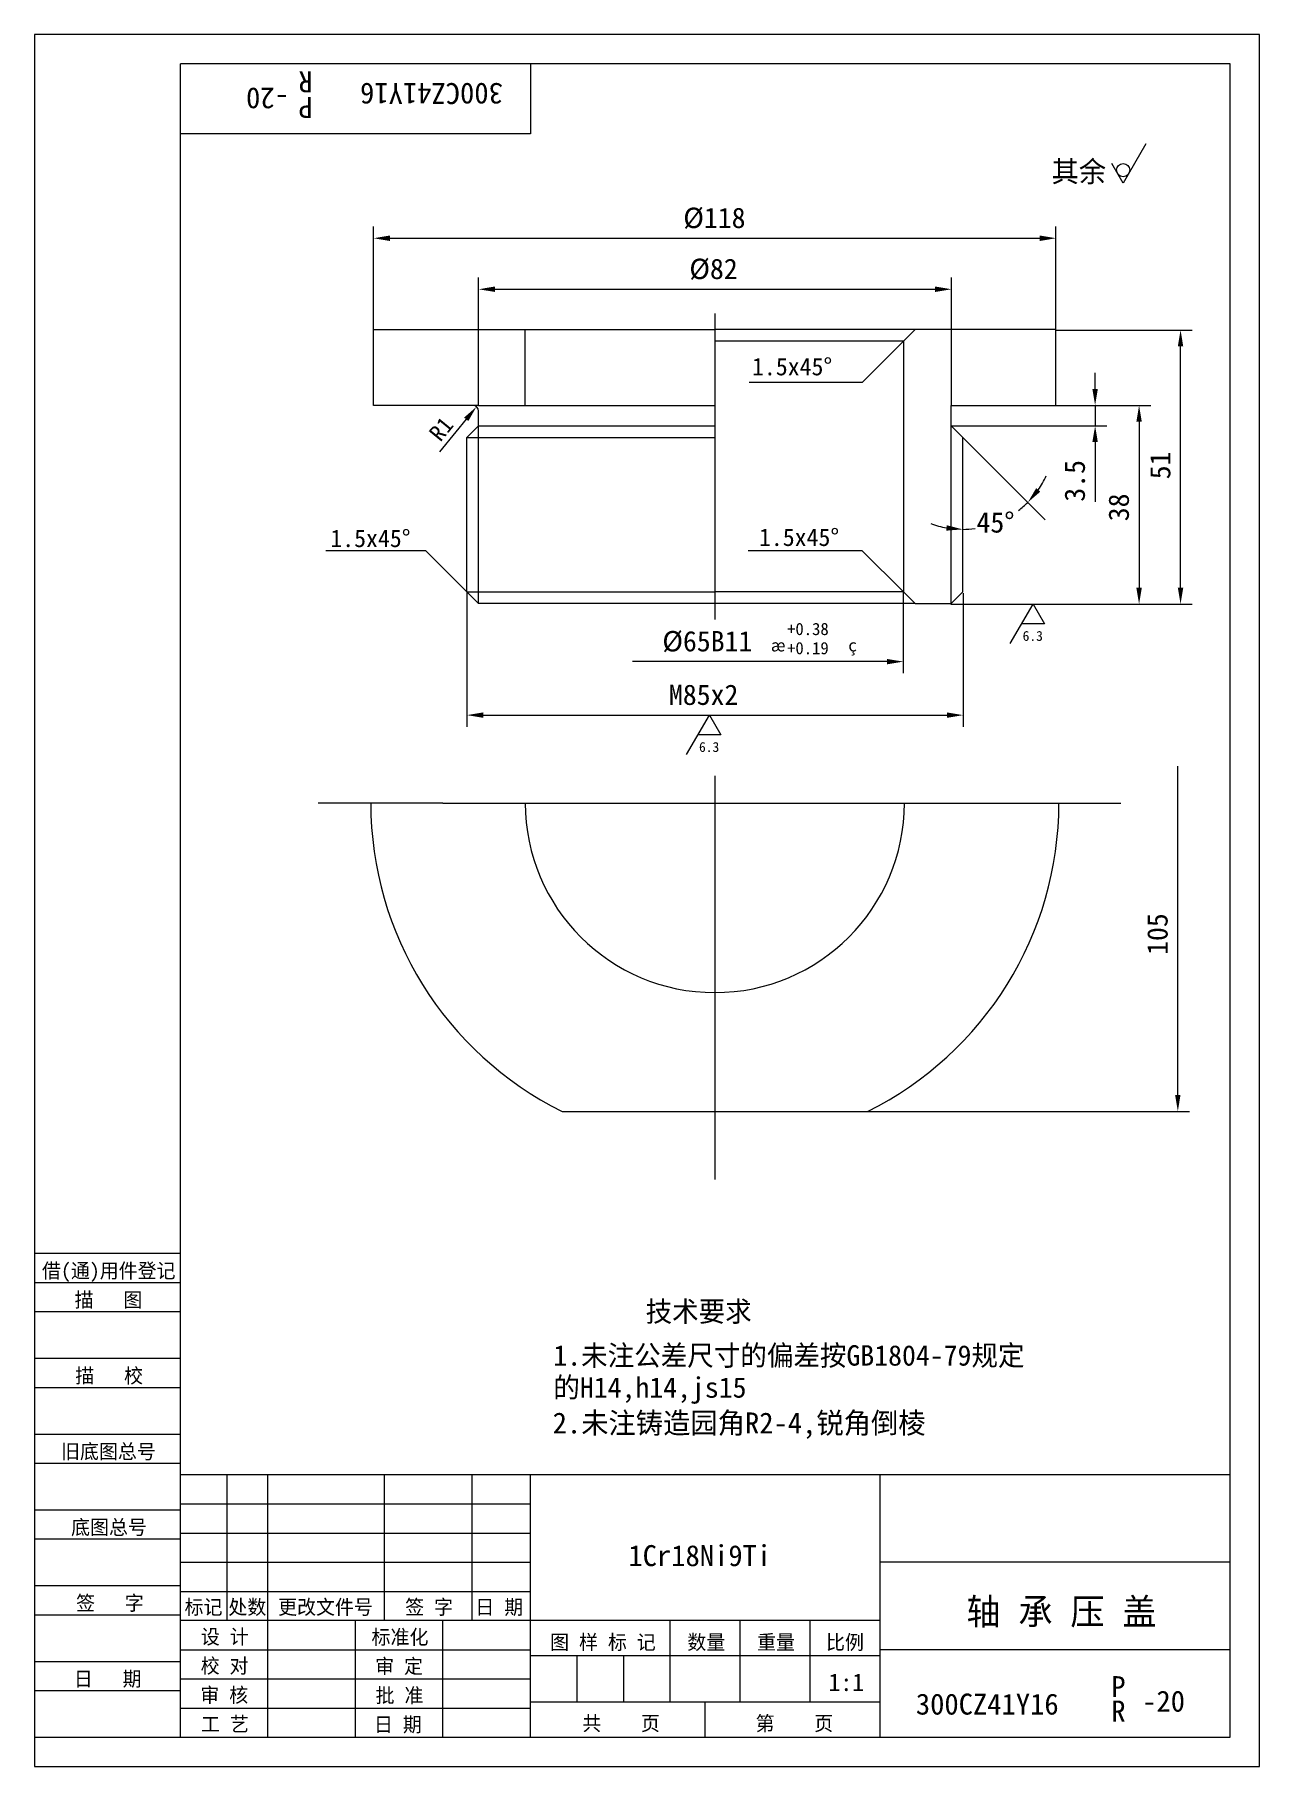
# Model space of a CAD drawing. Header units: metres. Extents: x 0 to 210, y 0 to 297.
import ezdxf

# ---------------------------------------------------------------- set-up
doc = ezdxf.new("R2010")
doc.units = ezdxf.units.M
for name, color, linetype in [('C', 6, 'Continuous'), ('D', 1, 'Continuous'), ('FL', 5, 'Continuous'), ('T', 7, 'Continuous'), ('TL', 4, 'Continuous')]:
    doc.layers.add(name, color=color, linetype=linetype)

# ---------------------------------------------------------------- blocks, each defined once
blk = doc.blocks.new('TUKUN4')
at = {"layer": 'FL'}
for p, q in [((0, 297), (0, 0)), ((210, 297), (0, 297)), ((210, 0), (210, 297)), ((0, 78), (25, 78)), ((0, 70), (25, 70)), ((0, 65), (25, 65)), ((0, 57), (25, 57)), ((0, 52), (25, 52)), ((33, 25), (33, 50)), ((40, 5), (40, 50)), ((60, 25), (60, 50)), ((75, 25), (75, 50)), ((25, 45), (85, 45)), ((0, 44), (25, 44)), ((0, 39), (25, 39)), ((25, 40), (85, 40)), ((25, 35), (85, 35)), ((0, 31), (25, 31)), ((25, 30), (85, 30)), ((0, 26), (25, 26)), ((70, 5), (70, 25)), ((0, 18), (25, 18)), ((25, 20), (85, 20)), ((25, 15), (85, 15)), ((0, 13), (25, 13)), ((25, 10), (85, 10)), ((0, 0), (210, 0))]:
    blk.add_line(p, q, dxfattribs=at)
at = {"layer": 'TL'}
for p, q in [((25, 5), (25, 292)), ((205, 292), (25, 292)), ((85, 292), (85, 280)), ((205, 5), (205, 292)), ((85, 280), (25, 280)), ((0, 88), (25, 88)), ((0, 83), (25, 83)), ((205, 50), (25, 50)), ((85, 5), (85, 50)), ((145, 5), (145, 50)), ((205, 35), (145, 35)), ((145, 25), (25, 25)), ((55, 5), (55, 25)), ((109, 11), (109, 25)), ((121, 11), (121, 25)), ((133, 11), (133, 25)), ((85, 19), (145, 19)), ((93, 11), (93, 19)), ((101, 11), (101, 19)), ((205, 20), (145, 20)), ((145, 11), (85, 11)), ((115, 5), (115, 11)), ((0, 5), (205, 5))]:
    blk.add_line(p, q, dxfattribs=at)
at = {"layer": 'T'}
for s, p in [('借(通)用件登记', (1.26, 83.76)), ('描   图', (6.86, 78.76)), ('描   校', (6.98, 65.76)), ('旧底图总号', (4.52, 52.76)), ('底图总号', (6.25, 39.76)), ('签   字', (7.1, 26.76)), ('标记', (25.71, 26.07)), ('处数', (33.22, 26.07)), ('更改文件号', (41.75, 26.07)), ('签 字', (63.53, 26.07)), ('日 期', (75.57, 26.07)), ('设 计', (28.5, 20.99)), ('标准化', (57.77, 20.93)), ('图 样 标 记', (88.4, 20.04)), ('数量', (111.92, 20.04)), ('重量', (123.88, 20.04)), ('比例', (135.7, 20.04)), ('校 对', (28.48, 15.99)), ('审 定', (58.39, 15.93)), ('日   期', (6.72, 13.76)), ('审 核', (28.41, 10.99)), ('批 准', (58.46, 10.93)), ('共    页', (93.91, 6.13)), ('第    页', (123.62, 6.13)), ('工 艺', (28.52, 5.99)), ('日 期', (58.18, 5.93))]:
    blk.add_text(s, height=2.5, dxfattribs=at).set_placement(p)

msp = doc.modelspace()

# ---------------------------------------------------------------- linework, layer by layer
at = {"layer": 'C'}
for p, q in [((116.63, 249.17), (116.63, 196.69)), ((116.63, 169.87), (116.63, 117.79)), ((69.97, 165.21), (48.63, 165.21)), ((69.97, 165.21), (164.08, 165.21)), ((164.08, 165.21), (186.23, 165.21)), ((116.63, 117.79), (116.63, 100.67))]:
    msp.add_line(p, q, dxfattribs=at)
at = {"layer": 'D'}
for p, q in [((190.56, 278.27), (186.65, 271.51)), ((186.65, 271.51), (184.7, 274.89)), ((58.13, 246.42), (58.13, 264.08)), ((60.93, 262.08), (172.33, 262.08)), ((175.13, 246.42), (175.13, 264.08)), ((76.13, 233.42), (76.13, 255.33)), ((78.93, 253.33), (154.41, 253.33)), ((157.21, 233.39), (157.21, 255.33)), ((148.98, 244.42), (141.91, 237.35)), ((175.17, 246.33), (198.49, 246.33)), ((196.49, 202.13), (196.49, 243.53)), ((181.84, 236.21), (181.84, 239.01)), ((141.91, 237.35), (122.5, 237.35)), ((175.17, 233.41), (183.84, 233.41)), ((181.84, 233.41), (181.84, 229.92)), ((183.84, 233.41), (191.38, 233.41)), ((72.22, 228.86), (69.42, 225.44)), ((73.99, 231.03), (72.22, 228.86)), ((76.13, 199.42), (76.13, 229.77)), ((157.13, 199.42), (157.13, 229.97)), ((157.13, 229.92), (183.84, 229.92)), ((189.38, 230.61), (189.38, 202.13)), ((159.13, 227.92), (173.28, 213.78)), ((181.84, 227.12), (181.84, 224.32)), ((181.84, 224.32), (181.84, 216.9)), ((67.06, 208.49), (49.91, 208.49)), ((74.13, 201.42), (67.06, 208.49)), ((141.91, 208.49), (122.32, 208.49)), ((148.98, 201.42), (141.91, 208.49)), ((74.13, 201.42), (74.13, 178.29)), ((148.94, 201.46), (148.94, 187.47)), ((157.08, 199.33), (191.38, 199.33)), ((159.22, 201.22), (159.22, 178.29)), ((167.29, 192.58), (171.19, 199.34)), ((171.19, 199.34), (173.15, 195.96)), ((191.38, 199.33), (198.49, 199.33)), ((173.15, 195.96), (169.24, 195.96)), ((107.24, 189.47), (102.54, 189.47)), ((146.14, 189.47), (107.24, 189.47)), ((76.93, 180.29), (156.42, 180.29)), ((111.79, 173.53), (115.7, 180.29)), ((115.7, 180.29), (117.65, 176.91)), ((117.65, 176.91), (113.74, 176.91)), ((196.02, 115.14), (196.02, 171.54)), ((142.82, 112.34), (198.02, 112.34))]:
    msp.add_line(p, q, dxfattribs=at)
msp.add_circle((186.65, 273.77), 1.13, dxfattribs=at)
for start, end in [(325.19, 335.37), (307.41, 315), (249.63, 259.81), (270, 277.7)]:
    msp.add_arc((159.13, 227.92), 15.77, start, end, dxfattribs=at)
for points in [[(60.93, 262.55), (60.93, 261.61), (58.13, 262.08)], [(172.33, 262.55), (172.33, 261.61), (175.13, 262.08)], [(78.93, 253.8), (78.93, 252.87), (76.13, 253.33)], [(154.41, 253.8), (154.41, 252.87), (157.21, 253.33)], [(196.02, 243.53), (196.95, 243.53), (196.49, 246.33)], [(181.37, 236.21), (182.3, 236.21), (181.84, 233.41)], [(74.36, 230.73), (73.63, 231.32), (75.77, 233.19)], [(188.91, 230.61), (189.84, 230.61), (189.38, 233.41)], [(181.37, 227.12), (182.3, 227.12), (181.84, 229.92)], [(172.44, 218.61), (171.73, 219.21), (170.29, 216.77)], [(156.39, 212.86), (156.3, 211.93), (159.13, 212.15)], [(188.91, 202.13), (189.84, 202.13), (189.38, 199.33)], [(196.02, 202.13), (196.95, 202.13), (196.49, 199.33)], [(146.14, 189.93), (146.14, 189), (148.94, 189.47)], [(76.93, 180.76), (76.93, 179.83), (74.13, 180.29)], [(156.42, 180.76), (156.42, 179.83), (159.22, 180.29)], [(195.55, 115.14), (196.48, 115.14), (196.02, 112.34)]]:
    msp.add_solid(points, dxfattribs=at)
at = {"layer": 'TL'}
for p, q in [((58.13, 246.42), (116.63, 246.42)), ((58.13, 233.42), (58.13, 246.42)), ((84.04, 246.42), (84.04, 233.42)), ((150.98, 246.42), (116.58, 246.42)), ((148.98, 244.42), (116.58, 244.42)), ((148.98, 244.42), (150.98, 246.42)), ((148.98, 244.42), (148.98, 201.42)), ((175.13, 246.42), (150.98, 246.42)), ((175.13, 233.42), (175.13, 246.42)), ((75.13, 233.42), (58.13, 233.42)), ((76.13, 233.42), (75.13, 233.42)), ((76.13, 233.42), (116.63, 233.42)), ((76.13, 229.92), (76.13, 232.42)), ((157.13, 229.92), (157.13, 233.42)), ((157.13, 233.42), (175.13, 233.42)), ((76.13, 229.92), (74.13, 227.92)), ((76.13, 229.92), (116.63, 229.92)), ((157.13, 229.92), (159.13, 227.92)), ((74.13, 227.92), (116.63, 227.92)), ((74.13, 201.42), (74.13, 227.92)), ((159.13, 201.42), (159.13, 227.92)), ((74.13, 201.42), (116.63, 201.42)), ((76.13, 199.42), (74.13, 201.42)), ((116.63, 199.42), (76.13, 199.42)), ((148.98, 201.42), (116.58, 201.42)), ((150.98, 199.42), (116.58, 199.42)), ((148.98, 201.42), (150.98, 199.42)), ((150.98, 199.42), (157.13, 199.42)), ((157.13, 199.42), (159.13, 201.42)), ((90.45, 112.34), (142.82, 112.34))]:
    msp.add_line(p, q, dxfattribs=at)
for centre, radius, start, end in [((75.13, 232.42), 1, 0, 90), ((116.63, 165.21), 59, 180, 243.65), ((116.63, 165.21), 32.5, 180, 0), ((116.63, 165.21), 59, 296.35, 0)]:
    msp.add_arc(centre, radius, start, end, dxfattribs=at)

# ---------------------------------------------------------------- block references
at = {"layer": 'D'}
msp.add_blockref('TUKUN4', (0, 0), dxfattribs=at)

# ---------------------------------------------------------------- texts
for s, height, rotation, p in [('R', 3.6, 180, (47.69, 290.68)), ('300CZ41Y16', 3.6, 180, (80.29, 288.69)), ('-20', 3.6, 180, (43.6, 287.88)), ('P', 3.6, 180, (47.69, 286.29)), ('R1', 2.8, 50.67, (69.57, 227.02)), ('3.5', 3.5, 90, (180.09, 216.9)), ('51', 3.5, 90, (194.74, 220.74)), ('38', 3.5, 90, (187.63, 213.54)), ('105', 3.5, 90, (194.27, 139.17))]:
    msp.add_text(s, height=height, rotation=rotation, dxfattribs=at).set_placement(p)
for s, height, p in [('其余', 3.6, (174.37, 271.72)), ('%%C118', 3.5, (111.22, 263.83)), ('%%C82', 3.5, (112.26, 255.08)), ('1.5x45%%d', 3, (123.01, 238.57)), ('45%%d', 3.5, (161.5, 211.6)), ('1.5x45%%d', 3, (50.7, 209.11)), ('1.5x45%%d', 3, (124.2, 209.3)), ('+0.38', 2.1, (129.02, 194.02)), ('%%C65B11', 3.5, (107.63, 191.22)), ('6.3', 1.7, (169.41, 193.03)), ('%%230', 2.1, (126.22, 191.22)), ('+0.19', 2.1, (129.02, 190.73)), ('%%231', 2.1, (139.52, 191.22)), ('M85x2', 3.5, (108.76, 182.04)), ('6.3', 1.7, (113.92, 173.98)), ('技术要求', 3.5, (104.76, 76.27)), ('1.未注公差尺寸的偏差按GB1804-79规定', 3.5, (88.94, 68.73)), ('的H14,h14,js15', 3.5, (88.94, 63.23)), ('2.未注铸造园角R2-4,锐角倒棱', 3.6, (88.82, 57.09)), ('1Cr18Ni9Ti', 3.6, (101.81, 34.34)), ('轴 承 压 盖', 4.5, (159.77, 24.3)), ('1:1', 3, (136.11, 12.92)), ('P', 3.6, (184.61, 11.87)), ('300CZ41Y16', 3.6, (151.1, 8.88)), ('-20', 3.6, (189.9, 9.38)), ('R', 3.6, (184.61, 7.69))]:
    msp.add_text(s, height=height, dxfattribs=at).set_placement(p)

doc.saveas('drawing.dxf')
